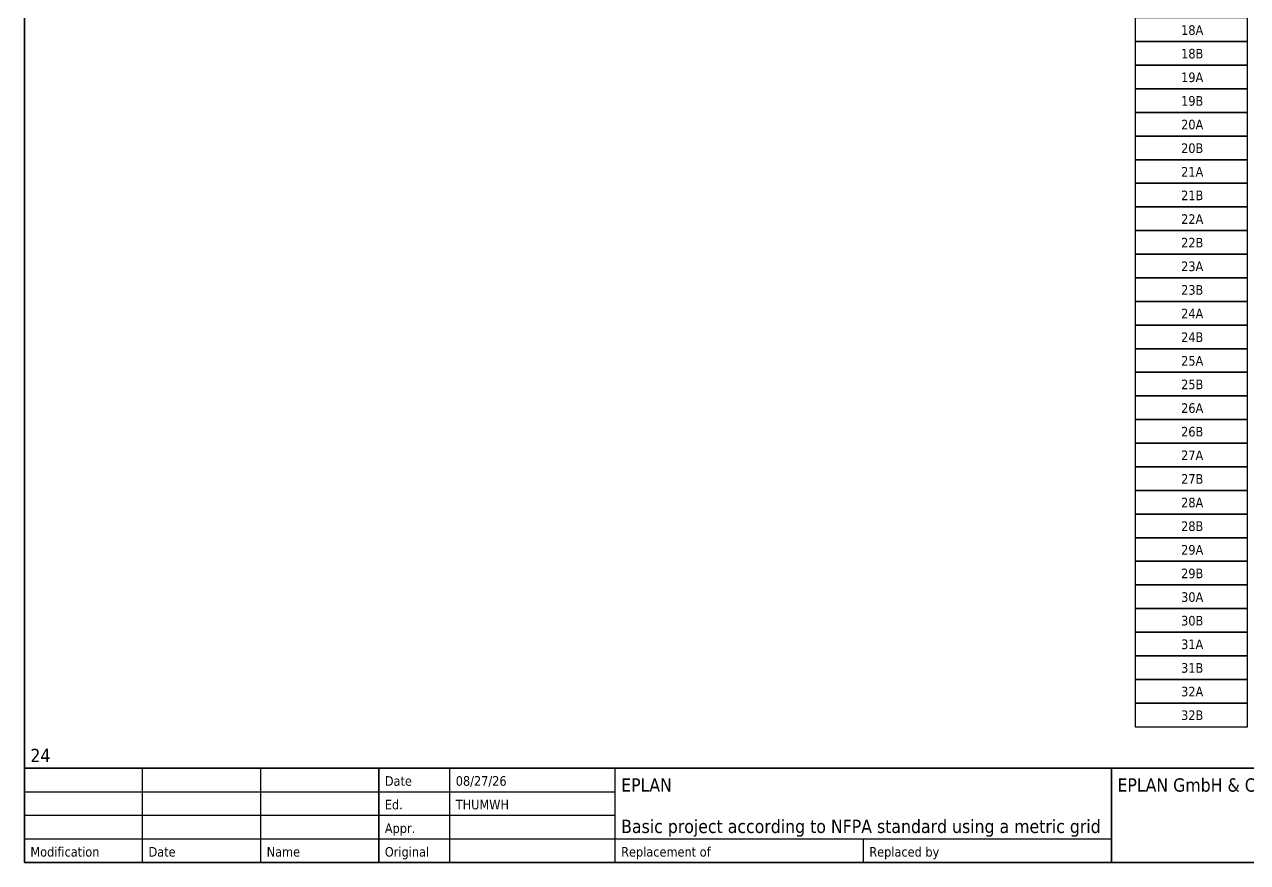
# Model space of a CAD drawing. Header units: millimetres. Extents: x 0 to 1792788, y -13 to 262234.
# Drawn here: x 0 to 207, y 0 to 141.9 of the extents above; entities that cross this region are included whole.
import ezdxf
from ezdxf.enums import TextEntityAlignment as Align

# ---------------------------------------------------------------- set-up
doc = ezdxf.new("R2010")
doc.units = ezdxf.units.MM
for name, color, linetype, lineweight in [('EPLAN201', 7, 'Continuous', 35), ('EPLAN300', 5, 'Continuous', 25), ('EPLAN421', 5, 'Continuous', 35), ('EPLAN433', 251, 'Continuous', 35), ('EPLAN451', 7, 'Continuous', 35), ('EPLAN452', 7, 'Continuous', 35), ('EPLAN453', 7, 'Continuous', 35), ('EPLAN501', 7, 'Continuous', 35)]:
    doc.layers.add(name, color=color, linetype=linetype, lineweight=lineweight)
doc.styles.add('Tahoma', font='')
doc.styles.get('Tahoma').set_extended_font_data('Tahoma')

# ---------------------------------------------------------------- blocks, each defined once
blk = doc.blocks.new('EPLFRAME')
at = {"layer": 'EPLAN201', "linetype": 'Continuous', "lineweight": 35, "ltscale": 4}
for p, q in [((0, 16), (420, 16)), ((60, 0), (60, 16)), ((184, 0), (184, 16))]:
    blk.add_line(p, q, dxfattribs=at)
at = {"layer": 'EPLAN201', "linetype": 'Continuous', "lineweight": 25, "ltscale": 4}
for p, q in [((20, 0), (20, 16)), ((40, 0), (40, 16)), ((72, 0), (72, 16)), ((100, 0), (100, 16)), ((0, 12), (100, 12)), ((0, 8), (100, 8)), ((0, 4), (184, 4)), ((142, 0), (142, 4))]:
    blk.add_line(p, q, dxfattribs=at)
at = {"layer": 'EPLAN201', "linetype": 'Continuous', "lineweight": 35, "ltscale": 4}
blk.add_lwpolyline([(0, 0), (420, 0), (420, 297), (0, 297)], close=True, dxfattribs=at)
at = {"layer": 'EPLAN201', "color": 7, "style": 'Tahoma'}
for s, height, p in [('Date', 1.625, (61, 13)), ('Ed.', 1.625, (61, 9)), ('Appr.', 1.625, (61, 5)), ('Modification', 1.6254, (1, 1)), ('Date', 1.625, (21, 1)), ('Name', 1.625, (41, 1)), ('Original', 1.625, (61, 1)), ('Replacement of', 1.6254, (101, 1)), ('Replaced by', 1.6254, (143, 1))]:
    blk.add_text(s, height=height, dxfattribs=at).set_placement(p)
at = {"layer": 'EPLAN451', "color": 7, "style": 'Tahoma'}
for tag, p, height in [('14_10014', (101, 12), 2.26), ('14_10015', (185, 12), 2.26), ('14_10011', (101, 5), 2.26), ('14_10013', (332, 5), 1.63), ('14_10151', (73, 1), 1.63), ('14_10300', (415, 1), 1.63)]:
    blk.add_attdef(tag, p, '', height=height, dxfattribs=at)
blk.add_attdef('4_25020', text='', height=1.63, dxfattribs=at).set_placement((413, 1), align=Align.RIGHT)
at = {"layer": 'EPLAN452', "color": 7, "style": 'Tahoma'}
for tag, p, height in [('4_11041', (1, 17), 2.26), ('4_11071[1]', (1, 13), 1.63), ('4_11074[1]', (21, 13), 1.63), ('4_11070[1]', (41, 13), 1.63), ('4_11024', (73, 13), 1.63), ('4_20132_1001', (374, 13), 1.63), ('4_11011', (231, 12), 2.26), ('4_11030', (301, 12), 2.26), ('4_11071[2]', (1, 9), 1.63), ('4_11074[2]', (21, 9), 1.63), ('4_11070[2]', (41, 9), 1.63), ('4_11022', (73, 9), 1.63), ('4_20134_1001', (374, 9), 1.63), ('4_11071[3]', (1, 5), 1.63), ('4_11074[3]', (21, 5), 1.63), ('4_11070[3]', (41, 5), 1.63), ('4_11080', (73, 5), 1.63), ('4_11059', (301, 5), 1.63)]:
    blk.add_attdef(tag, p, '', height=height, dxfattribs=at)
for tag, height, p in [('4_11040', 2.26, (419, 17)), ('4_11000', 1.63, (419, 5)), ('4_11085', 1.63, (141, 1)), ('4_11086', 1.63, (183, 1))]:
    blk.add_attdef(tag, text='', height=height, dxfattribs=at).set_placement(p, align=Align.RIGHT)
at = {"layer": 'EPLAN453', "color": 7, "style": 'Tahoma'}
for tag, p in [('53_19005_1', (21, 293)), ('53_19005', (63, 293)), ('53_19005_8', (105, 293)), ('53_19005_6', (147, 293)), ('53_19005_7', (189, 293)), ('53_19005_9', (231, 293)), ('53_19005_3', (273, 293)), ('53_19005_2', (315, 293)), ('53_19005_4', (357, 293)), ('53_19005_5', (399, 293))]:
    blk.add_attdef(tag, text='', height=1.35, dxfattribs=at).set_placement(p, align=Align.BOTTOM_CENTER)
blk = doc.blocks.new('EPLSYM_LibrarySPECIAL_en_US_Symbol427_Variant5_Placement1_34')
at = {"layer": 'EPLAN421', "color": 5, "style": 'Tahoma'}
for tag, p in [('17_20029[1]', (-0.9525, 3.335)), ('17_20029[2]', (20.0025, 3.335))]:
    blk.add_attdef(tag, text='', height=1.1739, dxfattribs=at).set_placement(p, align=Align.BOTTOM_RIGHT)
at = {"layer": 'EPLAN433', "color": 251, "style": 'Tahoma'}
blk.add_attdef('17_20406_1', text='', height=1.6254, dxfattribs=at).set_placement((0.9525, 1.5875), align=Align.BOTTOM_RIGHT)
blk.add_attdef('17_20406', text='', height=1.6254, dxfattribs=at).set_placement((0.9525, 1.5875), align=Align.BOTTOM_LEFT)
blk = doc.blocks.new('EPLSYM_LibrarySPECIAL_en_US_Symbol427_Variant5_Placement1_35')
at = {"layer": 'EPLAN421', "color": 5, "style": 'Tahoma'}
for tag, p in [('17_20029[1]', (-0.9525, 3.335)), ('17_20029[2]', (20.0025, 3.335))]:
    blk.add_attdef(tag, text='', height=1.1739, dxfattribs=at).set_placement(p, align=Align.BOTTOM_RIGHT)
at = {"layer": 'EPLAN433', "color": 251, "style": 'Tahoma'}
blk.add_attdef('17_20406_1', text='', height=1.6254, dxfattribs=at).set_placement((0.9525, 1.5875), align=Align.BOTTOM_RIGHT)
blk.add_attdef('17_20406', text='', height=1.6254, dxfattribs=at).set_placement((0.9525, 1.5875), align=Align.BOTTOM_LEFT)
blk = doc.blocks.new('EPLSYM_LibrarySPECIAL_en_US_Symbol427_Variant5_Placement1_36')
at = {"layer": 'EPLAN421', "color": 5, "style": 'Tahoma'}
for tag, p in [('17_20029[1]', (-0.9525, 3.335)), ('17_20029[2]', (20.0025, 3.335))]:
    blk.add_attdef(tag, text='', height=1.1739, dxfattribs=at).set_placement(p, align=Align.BOTTOM_RIGHT)
at = {"layer": 'EPLAN433', "color": 251, "style": 'Tahoma'}
blk.add_attdef('17_20406_1', text='', height=1.6254, dxfattribs=at).set_placement((0.9525, 1.5875), align=Align.BOTTOM_RIGHT)
blk.add_attdef('17_20406', text='', height=1.6254, dxfattribs=at).set_placement((0.9525, 1.5875), align=Align.BOTTOM_LEFT)
blk = doc.blocks.new('EPLSYM_LibrarySPECIAL_en_US_Symbol427_Variant5_Placement1_37')
at = {"layer": 'EPLAN421', "color": 5, "style": 'Tahoma'}
for tag, p in [('17_20029[1]', (-0.9525, 3.335)), ('17_20029[2]', (20.0025, 3.335))]:
    blk.add_attdef(tag, text='', height=1.1739, dxfattribs=at).set_placement(p, align=Align.BOTTOM_RIGHT)
at = {"layer": 'EPLAN433', "color": 251, "style": 'Tahoma'}
blk.add_attdef('17_20406_1', text='', height=1.6254, dxfattribs=at).set_placement((0.9525, 1.5875), align=Align.BOTTOM_RIGHT)
blk.add_attdef('17_20406', text='', height=1.6254, dxfattribs=at).set_placement((0.9525, 1.5875), align=Align.BOTTOM_LEFT)
blk = doc.blocks.new('EPLSYM_LibrarySPECIAL_en_US_Symbol427_Variant5_Placement1_38')
at = {"layer": 'EPLAN421', "color": 5, "style": 'Tahoma'}
for tag, p in [('17_20029[1]', (-0.9525, 3.335)), ('17_20029[2]', (20.0025, 3.335))]:
    blk.add_attdef(tag, text='', height=1.1739, dxfattribs=at).set_placement(p, align=Align.BOTTOM_RIGHT)
at = {"layer": 'EPLAN433', "color": 251, "style": 'Tahoma'}
blk.add_attdef('17_20406_1', text='', height=1.6254, dxfattribs=at).set_placement((0.9525, 1.5875), align=Align.BOTTOM_RIGHT)
blk.add_attdef('17_20406', text='', height=1.6254, dxfattribs=at).set_placement((0.9525, 1.5875), align=Align.BOTTOM_LEFT)
blk = doc.blocks.new('EPLSYM_LibrarySPECIAL_en_US_Symbol427_Variant5_Placement1_39')
at = {"layer": 'EPLAN421', "color": 5, "style": 'Tahoma'}
for tag, p in [('17_20029[1]', (-0.9525, 3.335)), ('17_20029[2]', (20.0025, 3.335))]:
    blk.add_attdef(tag, text='', height=1.1739, dxfattribs=at).set_placement(p, align=Align.BOTTOM_RIGHT)
at = {"layer": 'EPLAN433', "color": 251, "style": 'Tahoma'}
blk.add_attdef('17_20406_1', text='', height=1.6254, dxfattribs=at).set_placement((0.9525, 1.5875), align=Align.BOTTOM_RIGHT)
blk.add_attdef('17_20406', text='', height=1.6254, dxfattribs=at).set_placement((0.9525, 1.5875), align=Align.BOTTOM_LEFT)
blk = doc.blocks.new('EPLSYM_LibrarySPECIAL_en_US_Symbol427_Variant5_Placement1_40')
at = {"layer": 'EPLAN421', "color": 5, "style": 'Tahoma'}
for tag, p in [('17_20029[1]', (-0.9525, 3.335)), ('17_20029[2]', (20.0025, 3.335))]:
    blk.add_attdef(tag, text='', height=1.1739, dxfattribs=at).set_placement(p, align=Align.BOTTOM_RIGHT)
at = {"layer": 'EPLAN433', "color": 251, "style": 'Tahoma'}
blk.add_attdef('17_20406_1', text='', height=1.6254, dxfattribs=at).set_placement((0.9525, 1.5875), align=Align.BOTTOM_RIGHT)
blk.add_attdef('17_20406', text='', height=1.6254, dxfattribs=at).set_placement((0.9525, 1.5875), align=Align.BOTTOM_LEFT)
blk = doc.blocks.new('EPLSYM_LibrarySPECIAL_en_US_Symbol427_Variant5_Placement1_41')
at = {"layer": 'EPLAN421', "color": 5, "style": 'Tahoma'}
for tag, p in [('17_20029[1]', (-0.9525, 3.335)), ('17_20029[2]', (20.0025, 3.335))]:
    blk.add_attdef(tag, text='', height=1.1739, dxfattribs=at).set_placement(p, align=Align.BOTTOM_RIGHT)
at = {"layer": 'EPLAN433', "color": 251, "style": 'Tahoma'}
blk.add_attdef('17_20406_1', text='', height=1.6254, dxfattribs=at).set_placement((0.9525, 1.5875), align=Align.BOTTOM_RIGHT)
blk.add_attdef('17_20406', text='', height=1.6254, dxfattribs=at).set_placement((0.9525, 1.5875), align=Align.BOTTOM_LEFT)
blk = doc.blocks.new('EPLSYM_LibrarySPECIAL_en_US_Symbol427_Variant5_Placement1_42')
at = {"layer": 'EPLAN421', "color": 5, "style": 'Tahoma'}
for tag, p in [('17_20029[1]', (-0.9525, 3.335)), ('17_20029[2]', (20.0025, 3.335))]:
    blk.add_attdef(tag, text='', height=1.1739, dxfattribs=at).set_placement(p, align=Align.BOTTOM_RIGHT)
at = {"layer": 'EPLAN433', "color": 251, "style": 'Tahoma'}
blk.add_attdef('17_20406_1', text='', height=1.6254, dxfattribs=at).set_placement((0.9525, 1.5875), align=Align.BOTTOM_RIGHT)
blk.add_attdef('17_20406', text='', height=1.6254, dxfattribs=at).set_placement((0.9525, 1.5875), align=Align.BOTTOM_LEFT)
blk = doc.blocks.new('EPLSYM_LibrarySPECIAL_en_US_Symbol427_Variant5_Placement1_43')
at = {"layer": 'EPLAN421', "color": 5, "style": 'Tahoma'}
for tag, p in [('17_20029[1]', (-0.9525, 3.335)), ('17_20029[2]', (20.0025, 3.335))]:
    blk.add_attdef(tag, text='', height=1.1739, dxfattribs=at).set_placement(p, align=Align.BOTTOM_RIGHT)
at = {"layer": 'EPLAN433', "color": 251, "style": 'Tahoma'}
blk.add_attdef('17_20406_1', text='', height=1.6254, dxfattribs=at).set_placement((0.9525, 1.5875), align=Align.BOTTOM_RIGHT)
blk.add_attdef('17_20406', text='', height=1.6254, dxfattribs=at).set_placement((0.9525, 1.5875), align=Align.BOTTOM_LEFT)
blk = doc.blocks.new('EPLSYM_LibrarySPECIAL_en_US_Symbol427_Variant5_Placement1_44')
at = {"layer": 'EPLAN421', "color": 5, "style": 'Tahoma'}
for tag, p in [('17_20029[1]', (-0.9525, 3.335)), ('17_20029[2]', (20.0025, 3.335))]:
    blk.add_attdef(tag, text='', height=1.1739, dxfattribs=at).set_placement(p, align=Align.BOTTOM_RIGHT)
at = {"layer": 'EPLAN433', "color": 251, "style": 'Tahoma'}
blk.add_attdef('17_20406_1', text='', height=1.6254, dxfattribs=at).set_placement((0.9525, 1.5875), align=Align.BOTTOM_RIGHT)
blk.add_attdef('17_20406', text='', height=1.6254, dxfattribs=at).set_placement((0.9525, 1.5875), align=Align.BOTTOM_LEFT)
blk = doc.blocks.new('EPLSYM_LibrarySPECIAL_en_US_Symbol427_Variant5_Placement1_45')
at = {"layer": 'EPLAN421', "color": 5, "style": 'Tahoma'}
for tag, p in [('17_20029[1]', (-0.9525, 3.335)), ('17_20029[2]', (20.0025, 3.335))]:
    blk.add_attdef(tag, text='', height=1.1739, dxfattribs=at).set_placement(p, align=Align.BOTTOM_RIGHT)
at = {"layer": 'EPLAN433', "color": 251, "style": 'Tahoma'}
blk.add_attdef('17_20406_1', text='', height=1.6254, dxfattribs=at).set_placement((0.9525, 1.5875), align=Align.BOTTOM_RIGHT)
blk.add_attdef('17_20406', text='', height=1.6254, dxfattribs=at).set_placement((0.9525, 1.5875), align=Align.BOTTOM_LEFT)
blk = doc.blocks.new('EPLSYM_LibrarySPECIAL_en_US_Symbol427_Variant5_Placement1_46')
at = {"layer": 'EPLAN421', "color": 5, "style": 'Tahoma'}
for tag, p in [('17_20029[1]', (-0.9525, 3.335)), ('17_20029[2]', (20.0025, 3.335))]:
    blk.add_attdef(tag, text='', height=1.1739, dxfattribs=at).set_placement(p, align=Align.BOTTOM_RIGHT)
at = {"layer": 'EPLAN433', "color": 251, "style": 'Tahoma'}
blk.add_attdef('17_20406_1', text='', height=1.6254, dxfattribs=at).set_placement((0.9525, 1.5875), align=Align.BOTTOM_RIGHT)
blk.add_attdef('17_20406', text='', height=1.6254, dxfattribs=at).set_placement((0.9525, 1.5875), align=Align.BOTTOM_LEFT)
blk = doc.blocks.new('EPLSYM_LibrarySPECIAL_en_US_Symbol427_Variant5_Placement1_47')
at = {"layer": 'EPLAN421', "color": 5, "style": 'Tahoma'}
for tag, p in [('17_20029[1]', (-0.9525, 3.335)), ('17_20029[2]', (20.0025, 3.335))]:
    blk.add_attdef(tag, text='', height=1.1739, dxfattribs=at).set_placement(p, align=Align.BOTTOM_RIGHT)
at = {"layer": 'EPLAN433', "color": 251, "style": 'Tahoma'}
blk.add_attdef('17_20406_1', text='', height=1.6254, dxfattribs=at).set_placement((0.9525, 1.5875), align=Align.BOTTOM_RIGHT)
blk.add_attdef('17_20406', text='', height=1.6254, dxfattribs=at).set_placement((0.9525, 1.5875), align=Align.BOTTOM_LEFT)
blk = doc.blocks.new('EPLSYM_LibrarySPECIAL_en_US_Symbol427_Variant5_Placement1_48')
at = {"layer": 'EPLAN421', "color": 5, "style": 'Tahoma'}
for tag, p in [('17_20029[1]', (-0.9525, 3.335)), ('17_20029[2]', (20.0025, 3.335))]:
    blk.add_attdef(tag, text='', height=1.1739, dxfattribs=at).set_placement(p, align=Align.BOTTOM_RIGHT)
at = {"layer": 'EPLAN433', "color": 251, "style": 'Tahoma'}
blk.add_attdef('17_20406_1', text='', height=1.6254, dxfattribs=at).set_placement((0.9525, 1.5875), align=Align.BOTTOM_RIGHT)
blk.add_attdef('17_20406', text='', height=1.6254, dxfattribs=at).set_placement((0.9525, 1.5875), align=Align.BOTTOM_LEFT)
blk = doc.blocks.new('EPLSYM_LibrarySPECIAL_en_US_Symbol427_Variant5_Placement1_49')
at = {"layer": 'EPLAN421', "color": 5, "style": 'Tahoma'}
for tag, p in [('17_20029[1]', (-0.9525, 3.335)), ('17_20029[2]', (20.0025, 3.335))]:
    blk.add_attdef(tag, text='', height=1.1739, dxfattribs=at).set_placement(p, align=Align.BOTTOM_RIGHT)
at = {"layer": 'EPLAN433', "color": 251, "style": 'Tahoma'}
blk.add_attdef('17_20406_1', text='', height=1.6254, dxfattribs=at).set_placement((0.9525, 1.5875), align=Align.BOTTOM_RIGHT)
blk.add_attdef('17_20406', text='', height=1.6254, dxfattribs=at).set_placement((0.9525, 1.5875), align=Align.BOTTOM_LEFT)
blk = doc.blocks.new('EPLSYM_LibrarySPECIAL_en_US_Symbol427_Variant5_Placement1_50')
at = {"layer": 'EPLAN421', "color": 5, "style": 'Tahoma'}
for tag, p in [('17_20029[1]', (-0.9525, 3.335)), ('17_20029[2]', (20.0025, 3.335))]:
    blk.add_attdef(tag, text='', height=1.1739, dxfattribs=at).set_placement(p, align=Align.BOTTOM_RIGHT)
at = {"layer": 'EPLAN433', "color": 251, "style": 'Tahoma'}
blk.add_attdef('17_20406_1', text='', height=1.6254, dxfattribs=at).set_placement((0.9525, 1.5875), align=Align.BOTTOM_RIGHT)
blk.add_attdef('17_20406', text='', height=1.6254, dxfattribs=at).set_placement((0.9525, 1.5875), align=Align.BOTTOM_LEFT)
blk = doc.blocks.new('EPLSYM_LibrarySPECIAL_en_US_Symbol427_Variant5_Placement1_51')
at = {"layer": 'EPLAN421', "color": 5, "style": 'Tahoma'}
for tag, p in [('17_20029[1]', (-0.9525, 3.335)), ('17_20029[2]', (20.0025, 3.335))]:
    blk.add_attdef(tag, text='', height=1.1739, dxfattribs=at).set_placement(p, align=Align.BOTTOM_RIGHT)
at = {"layer": 'EPLAN433', "color": 251, "style": 'Tahoma'}
blk.add_attdef('17_20406_1', text='', height=1.6254, dxfattribs=at).set_placement((0.9525, 1.5875), align=Align.BOTTOM_RIGHT)
blk.add_attdef('17_20406', text='', height=1.6254, dxfattribs=at).set_placement((0.9525, 1.5875), align=Align.BOTTOM_LEFT)
blk = doc.blocks.new('EPLSYM_LibrarySPECIAL_en_US_Symbol427_Variant5_Placement1_52')
at = {"layer": 'EPLAN421', "color": 5, "style": 'Tahoma'}
for tag, p in [('17_20029[1]', (-0.9525, 3.335)), ('17_20029[2]', (20.0025, 3.335))]:
    blk.add_attdef(tag, text='', height=1.1739, dxfattribs=at).set_placement(p, align=Align.BOTTOM_RIGHT)
at = {"layer": 'EPLAN433', "color": 251, "style": 'Tahoma'}
blk.add_attdef('17_20406_1', text='', height=1.6254, dxfattribs=at).set_placement((0.9525, 1.5875), align=Align.BOTTOM_RIGHT)
blk.add_attdef('17_20406', text='', height=1.6254, dxfattribs=at).set_placement((0.9525, 1.5875), align=Align.BOTTOM_LEFT)
blk = doc.blocks.new('EPLSYM_LibrarySPECIAL_en_US_Symbol427_Variant5_Placement1_53')
at = {"layer": 'EPLAN421', "color": 5, "style": 'Tahoma'}
for tag, p in [('17_20029[1]', (-0.9525, 3.335)), ('17_20029[2]', (20.0025, 3.335))]:
    blk.add_attdef(tag, text='', height=1.1739, dxfattribs=at).set_placement(p, align=Align.BOTTOM_RIGHT)
at = {"layer": 'EPLAN433', "color": 251, "style": 'Tahoma'}
blk.add_attdef('17_20406_1', text='', height=1.6254, dxfattribs=at).set_placement((0.9525, 1.5875), align=Align.BOTTOM_RIGHT)
blk.add_attdef('17_20406', text='', height=1.6254, dxfattribs=at).set_placement((0.9525, 1.5875), align=Align.BOTTOM_LEFT)
blk = doc.blocks.new('EPLSYM_LibrarySPECIAL_en_US_Symbol427_Variant5_Placement1_54')
at = {"layer": 'EPLAN421', "color": 5, "style": 'Tahoma'}
for tag, p in [('17_20029[1]', (-0.9525, 3.335)), ('17_20029[2]', (20.0025, 3.335))]:
    blk.add_attdef(tag, text='', height=1.1739, dxfattribs=at).set_placement(p, align=Align.BOTTOM_RIGHT)
at = {"layer": 'EPLAN433', "color": 251, "style": 'Tahoma'}
blk.add_attdef('17_20406_1', text='', height=1.6254, dxfattribs=at).set_placement((0.9525, 1.5875), align=Align.BOTTOM_RIGHT)
blk.add_attdef('17_20406', text='', height=1.6254, dxfattribs=at).set_placement((0.9525, 1.5875), align=Align.BOTTOM_LEFT)
blk = doc.blocks.new('EPLSYM_LibrarySPECIAL_en_US_Symbol427_Variant5_Placement1_55')
at = {"layer": 'EPLAN421', "color": 5, "style": 'Tahoma'}
for tag, p in [('17_20029[1]', (-0.9525, 3.335)), ('17_20029[2]', (20.0025, 3.335))]:
    blk.add_attdef(tag, text='', height=1.1739, dxfattribs=at).set_placement(p, align=Align.BOTTOM_RIGHT)
at = {"layer": 'EPLAN433', "color": 251, "style": 'Tahoma'}
blk.add_attdef('17_20406_1', text='', height=1.6254, dxfattribs=at).set_placement((0.9525, 1.5875), align=Align.BOTTOM_RIGHT)
blk.add_attdef('17_20406', text='', height=1.6254, dxfattribs=at).set_placement((0.9525, 1.5875), align=Align.BOTTOM_LEFT)
blk = doc.blocks.new('EPLSYM_LibrarySPECIAL_en_US_Symbol427_Variant5_Placement1_56')
at = {"layer": 'EPLAN421', "color": 5, "style": 'Tahoma'}
for tag, p in [('17_20029[1]', (-0.9525, 3.335)), ('17_20029[2]', (20.0025, 3.335))]:
    blk.add_attdef(tag, text='', height=1.1739, dxfattribs=at).set_placement(p, align=Align.BOTTOM_RIGHT)
at = {"layer": 'EPLAN433', "color": 251, "style": 'Tahoma'}
blk.add_attdef('17_20406_1', text='', height=1.6254, dxfattribs=at).set_placement((0.9525, 1.5875), align=Align.BOTTOM_RIGHT)
blk.add_attdef('17_20406', text='', height=1.6254, dxfattribs=at).set_placement((0.9525, 1.5875), align=Align.BOTTOM_LEFT)
blk = doc.blocks.new('EPLSYM_LibrarySPECIAL_en_US_Symbol427_Variant5_Placement1_57')
at = {"layer": 'EPLAN421', "color": 5, "style": 'Tahoma'}
for tag, p in [('17_20029[1]', (-0.9525, 3.335)), ('17_20029[2]', (20.0025, 3.335))]:
    blk.add_attdef(tag, text='', height=1.1739, dxfattribs=at).set_placement(p, align=Align.BOTTOM_RIGHT)
at = {"layer": 'EPLAN433', "color": 251, "style": 'Tahoma'}
blk.add_attdef('17_20406_1', text='', height=1.6254, dxfattribs=at).set_placement((0.9525, 1.5875), align=Align.BOTTOM_RIGHT)
blk.add_attdef('17_20406', text='', height=1.6254, dxfattribs=at).set_placement((0.9525, 1.5875), align=Align.BOTTOM_LEFT)
blk = doc.blocks.new('EPLSYM_LibrarySPECIAL_en_US_Symbol427_Variant5_Placement1_58')
at = {"layer": 'EPLAN421', "color": 5, "style": 'Tahoma'}
for tag, p in [('17_20029[1]', (-0.9525, 3.335)), ('17_20029[2]', (20.0025, 3.335))]:
    blk.add_attdef(tag, text='', height=1.1739, dxfattribs=at).set_placement(p, align=Align.BOTTOM_RIGHT)
at = {"layer": 'EPLAN433', "color": 251, "style": 'Tahoma'}
blk.add_attdef('17_20406_1', text='', height=1.6254, dxfattribs=at).set_placement((0.9525, 1.5875), align=Align.BOTTOM_RIGHT)
blk.add_attdef('17_20406', text='', height=1.6254, dxfattribs=at).set_placement((0.9525, 1.5875), align=Align.BOTTOM_LEFT)
blk = doc.blocks.new('EPLSYM_LibrarySPECIAL_en_US_Symbol427_Variant5_Placement1_59')
at = {"layer": 'EPLAN421', "color": 5, "style": 'Tahoma'}
for tag, p in [('17_20029[1]', (-0.9525, 3.335)), ('17_20029[2]', (20.0025, 3.335))]:
    blk.add_attdef(tag, text='', height=1.1739, dxfattribs=at).set_placement(p, align=Align.BOTTOM_RIGHT)
at = {"layer": 'EPLAN433', "color": 251, "style": 'Tahoma'}
blk.add_attdef('17_20406_1', text='', height=1.6254, dxfattribs=at).set_placement((0.9525, 1.5875), align=Align.BOTTOM_RIGHT)
blk.add_attdef('17_20406', text='', height=1.6254, dxfattribs=at).set_placement((0.9525, 1.5875), align=Align.BOTTOM_LEFT)
blk = doc.blocks.new('EPLSYM_LibrarySPECIAL_en_US_Symbol427_Variant5_Placement1_60')
at = {"layer": 'EPLAN421', "color": 5, "style": 'Tahoma'}
for tag, p in [('17_20029[1]', (-0.9525, 3.335)), ('17_20029[2]', (20.0025, 3.335))]:
    blk.add_attdef(tag, text='', height=1.1739, dxfattribs=at).set_placement(p, align=Align.BOTTOM_RIGHT)
at = {"layer": 'EPLAN433', "color": 251, "style": 'Tahoma'}
blk.add_attdef('17_20406_1', text='', height=1.6254, dxfattribs=at).set_placement((0.9525, 1.5875), align=Align.BOTTOM_RIGHT)
blk.add_attdef('17_20406', text='', height=1.6254, dxfattribs=at).set_placement((0.9525, 1.5875), align=Align.BOTTOM_LEFT)
blk = doc.blocks.new('EPLSYM_LibrarySPECIAL_en_US_Symbol427_Variant5_Placement1_61')
at = {"layer": 'EPLAN421', "color": 5, "style": 'Tahoma'}
for tag, p in [('17_20029[1]', (-0.9525, 3.335)), ('17_20029[2]', (20.0025, 3.335))]:
    blk.add_attdef(tag, text='', height=1.1739, dxfattribs=at).set_placement(p, align=Align.BOTTOM_RIGHT)
at = {"layer": 'EPLAN433', "color": 251, "style": 'Tahoma'}
blk.add_attdef('17_20406_1', text='', height=1.6254, dxfattribs=at).set_placement((0.9525, 1.5875), align=Align.BOTTOM_RIGHT)
blk.add_attdef('17_20406', text='', height=1.6254, dxfattribs=at).set_placement((0.9525, 1.5875), align=Align.BOTTOM_LEFT)
blk = doc.blocks.new('EPLSYM_LibrarySPECIAL_en_US_Symbol427_Variant5_Placement1_62')
at = {"layer": 'EPLAN421', "color": 5, "style": 'Tahoma'}
for tag, p in [('17_20029[1]', (-0.9525, 3.335)), ('17_20029[2]', (20.0025, 3.335))]:
    blk.add_attdef(tag, text='', height=1.1739, dxfattribs=at).set_placement(p, align=Align.BOTTOM_RIGHT)
at = {"layer": 'EPLAN433', "color": 251, "style": 'Tahoma'}
blk.add_attdef('17_20406_1', text='', height=1.6254, dxfattribs=at).set_placement((0.9525, 1.5875), align=Align.BOTTOM_RIGHT)
blk.add_attdef('17_20406', text='', height=1.6254, dxfattribs=at).set_placement((0.9525, 1.5875), align=Align.BOTTOM_LEFT)
blk = doc.blocks.new('EPLSYM_LibrarySPECIAL_en_US_Symbol427_Variant5_Placement1_63')
at = {"layer": 'EPLAN421', "color": 5, "style": 'Tahoma'}
for tag, p in [('17_20029[1]', (-0.9525, 3.335)), ('17_20029[2]', (20.0025, 3.335))]:
    blk.add_attdef(tag, text='', height=1.1739, dxfattribs=at).set_placement(p, align=Align.BOTTOM_RIGHT)
at = {"layer": 'EPLAN433', "color": 251, "style": 'Tahoma'}
blk.add_attdef('17_20406_1', text='', height=1.6254, dxfattribs=at).set_placement((0.9525, 1.5875), align=Align.BOTTOM_RIGHT)
blk.add_attdef('17_20406', text='', height=1.6254, dxfattribs=at).set_placement((0.9525, 1.5875), align=Align.BOTTOM_LEFT)

msp = doc.modelspace()

# ---------------------------------------------------------------- linework, layer by layer
at = {"layer": 'EPLAN300', "lineweight": 25, "ltscale": 4}
for points in [[(188, 139), (207, 139), (207, 143), (188, 143)], [(188, 135), (207, 135), (207, 139), (188, 139)], [(188, 131), (207, 131), (207, 135), (188, 135)], [(188, 127), (207, 127), (207, 131), (188, 131)], [(188, 123), (207, 123), (207, 127), (188, 127)], [(188, 119), (207, 119), (207, 123), (188, 123)], [(188, 115), (207, 115), (207, 119), (188, 119)], [(188, 111), (207, 111), (207, 115), (188, 115)], [(188, 107), (207, 107), (207, 111), (188, 111)], [(188, 103), (207, 103), (207, 107), (188, 107)], [(188, 99), (207, 99), (207, 103), (188, 103)], [(188, 95), (207, 95), (207, 99), (188, 99)], [(188, 91), (207, 91), (207, 95), (188, 95)], [(188, 87), (207, 87), (207, 91), (188, 91)], [(188, 83), (207, 83), (207, 87), (188, 87)], [(188, 79), (207, 79), (207, 83), (188, 83)], [(188, 75), (207, 75), (207, 79), (188, 79)], [(188, 71), (207, 71), (207, 75), (188, 75)], [(188, 67), (207, 67), (207, 71), (188, 71)], [(188, 63), (207, 63), (207, 67), (188, 67)], [(188, 59), (207, 59), (207, 63), (188, 63)], [(188, 55), (207, 55), (207, 59), (188, 59)], [(188, 51), (207, 51), (207, 55), (188, 55)], [(188, 47), (207, 47), (207, 51), (188, 51)], [(188, 43), (207, 43), (207, 47), (188, 47)], [(188, 39), (207, 39), (207, 43), (188, 43)], [(188, 35), (207, 35), (207, 39), (188, 39)], [(188, 31), (207, 31), (207, 35), (188, 35)], [(188, 27), (207, 27), (207, 31), (188, 31)], [(188, 23), (207, 23), (207, 27), (188, 27)]]:
    msp.add_lwpolyline(points, close=True, dxfattribs=at)

# ---------------------------------------------------------------- block references
ref = msp.add_blockref('EPLFRAME', (0, 0))
ref.add_attrib('14_10011', 'Basic project according to NFPA standard using a metric grid', (101, 5), dxfattribs={"layer": 'EPLAN451', "color": 7, "height": 2.2575, "style": 'Tahoma'})
ref.add_attrib('4_11041', '24', (1, 17), dxfattribs={"layer": 'EPLAN452', "color": 7, "height": 2.257, "style": 'Tahoma'})
ref.add_attrib('14_10014', 'EPLAN', (101, 12), dxfattribs={"layer": 'EPLAN451', "color": 7, "height": 2.257, "style": 'Tahoma'})
ref.add_attrib('4_11022', 'THUMWH', (73, 9), dxfattribs={"layer": 'EPLAN452', "color": 7, "height": 1.625, "style": 'Tahoma'})
ref.add_attrib('4_11024', '08/27/26', (73, 13), dxfattribs={"layer": 'EPLAN452', "color": 7, "height": 1.625, "style": 'Tahoma'})
ref.add_attrib('14_10015', 'EPLAN GmbH & Co. KG', (185, 12), dxfattribs={"layer": 'EPLAN451', "color": 7, "height": 2.2575, "style": 'Tahoma'})
ref = msp.add_blockref('EPLSYM_LibrarySPECIAL_en_US_Symbol427_Variant5_Placement1_34', (188, 141))
ref.add_attrib('17_20011', '18A', dxfattribs={"layer": 'EPLAN501', "color": 7, "height": 1.625, "style": 'Tahoma'}).set_placement((197.66, 139.65), align=Align.BOTTOM_CENTER)
ref = msp.add_blockref('EPLSYM_LibrarySPECIAL_en_US_Symbol427_Variant5_Placement1_35', (188, 137))
ref.add_attrib('17_20011', '18B', dxfattribs={"layer": 'EPLAN501', "color": 7, "height": 1.625, "style": 'Tahoma'}).set_placement((197.66, 135.65), align=Align.BOTTOM_CENTER)
ref = msp.add_blockref('EPLSYM_LibrarySPECIAL_en_US_Symbol427_Variant5_Placement1_36', (188, 133))
ref.add_attrib('17_20011', '19A', dxfattribs={"layer": 'EPLAN501', "color": 7, "height": 1.625, "style": 'Tahoma'}).set_placement((197.66, 131.65), align=Align.BOTTOM_CENTER)
ref = msp.add_blockref('EPLSYM_LibrarySPECIAL_en_US_Symbol427_Variant5_Placement1_37', (188, 129))
ref.add_attrib('17_20011', '19B', dxfattribs={"layer": 'EPLAN501', "color": 7, "height": 1.625, "style": 'Tahoma'}).set_placement((197.66, 127.65), align=Align.BOTTOM_CENTER)
ref = msp.add_blockref('EPLSYM_LibrarySPECIAL_en_US_Symbol427_Variant5_Placement1_38', (188, 125))
ref.add_attrib('17_20011', '20A', dxfattribs={"layer": 'EPLAN501', "color": 7, "height": 1.625, "style": 'Tahoma'}).set_placement((197.66, 123.65), align=Align.BOTTOM_CENTER)
ref = msp.add_blockref('EPLSYM_LibrarySPECIAL_en_US_Symbol427_Variant5_Placement1_39', (188, 121))
ref.add_attrib('17_20011', '20B', dxfattribs={"layer": 'EPLAN501', "color": 7, "height": 1.625, "style": 'Tahoma'}).set_placement((197.66, 119.65), align=Align.BOTTOM_CENTER)
ref = msp.add_blockref('EPLSYM_LibrarySPECIAL_en_US_Symbol427_Variant5_Placement1_40', (188, 117))
ref.add_attrib('17_20011', '21A', dxfattribs={"layer": 'EPLAN501', "color": 7, "height": 1.625, "style": 'Tahoma'}).set_placement((197.66, 115.65), align=Align.BOTTOM_CENTER)
ref = msp.add_blockref('EPLSYM_LibrarySPECIAL_en_US_Symbol427_Variant5_Placement1_41', (188, 113))
ref.add_attrib('17_20011', '21B', dxfattribs={"layer": 'EPLAN501', "color": 7, "height": 1.625, "style": 'Tahoma'}).set_placement((197.66, 111.65), align=Align.BOTTOM_CENTER)
ref = msp.add_blockref('EPLSYM_LibrarySPECIAL_en_US_Symbol427_Variant5_Placement1_42', (188, 109))
ref.add_attrib('17_20011', '22A', dxfattribs={"layer": 'EPLAN501', "color": 7, "height": 1.625, "style": 'Tahoma'}).set_placement((197.66, 107.65), align=Align.BOTTOM_CENTER)
ref = msp.add_blockref('EPLSYM_LibrarySPECIAL_en_US_Symbol427_Variant5_Placement1_43', (188, 105))
ref.add_attrib('17_20011', '22B', dxfattribs={"layer": 'EPLAN501', "color": 7, "height": 1.625, "style": 'Tahoma'}).set_placement((197.66, 103.65), align=Align.BOTTOM_CENTER)
ref = msp.add_blockref('EPLSYM_LibrarySPECIAL_en_US_Symbol427_Variant5_Placement1_44', (188, 101))
ref.add_attrib('17_20011', '23A', dxfattribs={"layer": 'EPLAN501', "color": 7, "height": 1.625, "style": 'Tahoma'}).set_placement((197.66, 99.65), align=Align.BOTTOM_CENTER)
ref = msp.add_blockref('EPLSYM_LibrarySPECIAL_en_US_Symbol427_Variant5_Placement1_45', (188, 97))
ref.add_attrib('17_20011', '23B', dxfattribs={"layer": 'EPLAN501', "color": 7, "height": 1.625, "style": 'Tahoma'}).set_placement((197.66, 95.65), align=Align.BOTTOM_CENTER)
ref = msp.add_blockref('EPLSYM_LibrarySPECIAL_en_US_Symbol427_Variant5_Placement1_46', (188, 93))
ref.add_attrib('17_20011', '24A', dxfattribs={"layer": 'EPLAN501', "color": 7, "height": 1.625, "style": 'Tahoma'}).set_placement((197.66, 91.65), align=Align.BOTTOM_CENTER)
ref = msp.add_blockref('EPLSYM_LibrarySPECIAL_en_US_Symbol427_Variant5_Placement1_47', (188, 89))
ref.add_attrib('17_20011', '24B', dxfattribs={"layer": 'EPLAN501', "color": 7, "height": 1.625, "style": 'Tahoma'}).set_placement((197.66, 87.65), align=Align.BOTTOM_CENTER)
ref = msp.add_blockref('EPLSYM_LibrarySPECIAL_en_US_Symbol427_Variant5_Placement1_48', (188, 85))
ref.add_attrib('17_20011', '25A', dxfattribs={"layer": 'EPLAN501', "color": 7, "height": 1.625, "style": 'Tahoma'}).set_placement((197.66, 83.65), align=Align.BOTTOM_CENTER)
ref = msp.add_blockref('EPLSYM_LibrarySPECIAL_en_US_Symbol427_Variant5_Placement1_49', (188, 81))
ref.add_attrib('17_20011', '25B', dxfattribs={"layer": 'EPLAN501', "color": 7, "height": 1.625, "style": 'Tahoma'}).set_placement((197.66, 79.65), align=Align.BOTTOM_CENTER)
ref = msp.add_blockref('EPLSYM_LibrarySPECIAL_en_US_Symbol427_Variant5_Placement1_50', (188, 77))
ref.add_attrib('17_20011', '26A', dxfattribs={"layer": 'EPLAN501', "color": 7, "height": 1.625, "style": 'Tahoma'}).set_placement((197.66, 75.65), align=Align.BOTTOM_CENTER)
ref = msp.add_blockref('EPLSYM_LibrarySPECIAL_en_US_Symbol427_Variant5_Placement1_51', (188, 73))
ref.add_attrib('17_20011', '26B', dxfattribs={"layer": 'EPLAN501', "color": 7, "height": 1.625, "style": 'Tahoma'}).set_placement((197.66, 71.65), align=Align.BOTTOM_CENTER)
ref = msp.add_blockref('EPLSYM_LibrarySPECIAL_en_US_Symbol427_Variant5_Placement1_52', (188, 69))
ref.add_attrib('17_20011', '27A', dxfattribs={"layer": 'EPLAN501', "color": 7, "height": 1.625, "style": 'Tahoma'}).set_placement((197.66, 67.65), align=Align.BOTTOM_CENTER)
ref = msp.add_blockref('EPLSYM_LibrarySPECIAL_en_US_Symbol427_Variant5_Placement1_53', (188, 65))
ref.add_attrib('17_20011', '27B', dxfattribs={"layer": 'EPLAN501', "color": 7, "height": 1.625, "style": 'Tahoma'}).set_placement((197.66, 63.65), align=Align.BOTTOM_CENTER)
ref = msp.add_blockref('EPLSYM_LibrarySPECIAL_en_US_Symbol427_Variant5_Placement1_54', (188, 61))
ref.add_attrib('17_20011', '28A', dxfattribs={"layer": 'EPLAN501', "color": 7, "height": 1.625, "style": 'Tahoma'}).set_placement((197.66, 59.65), align=Align.BOTTOM_CENTER)
ref = msp.add_blockref('EPLSYM_LibrarySPECIAL_en_US_Symbol427_Variant5_Placement1_55', (188, 57))
ref.add_attrib('17_20011', '28B', dxfattribs={"layer": 'EPLAN501', "color": 7, "height": 1.625, "style": 'Tahoma'}).set_placement((197.66, 55.65), align=Align.BOTTOM_CENTER)
ref = msp.add_blockref('EPLSYM_LibrarySPECIAL_en_US_Symbol427_Variant5_Placement1_56', (188, 53))
ref.add_attrib('17_20011', '29A', dxfattribs={"layer": 'EPLAN501', "color": 7, "height": 1.625, "style": 'Tahoma'}).set_placement((197.66, 51.65), align=Align.BOTTOM_CENTER)
ref = msp.add_blockref('EPLSYM_LibrarySPECIAL_en_US_Symbol427_Variant5_Placement1_57', (188, 49))
ref.add_attrib('17_20011', '29B', dxfattribs={"layer": 'EPLAN501', "color": 7, "height": 1.625, "style": 'Tahoma'}).set_placement((197.66, 47.65), align=Align.BOTTOM_CENTER)
ref = msp.add_blockref('EPLSYM_LibrarySPECIAL_en_US_Symbol427_Variant5_Placement1_58', (188, 45))
ref.add_attrib('17_20011', '30A', dxfattribs={"layer": 'EPLAN501', "color": 7, "height": 1.625, "style": 'Tahoma'}).set_placement((197.66, 43.65), align=Align.BOTTOM_CENTER)
ref = msp.add_blockref('EPLSYM_LibrarySPECIAL_en_US_Symbol427_Variant5_Placement1_59', (188, 41))
ref.add_attrib('17_20011', '30B', dxfattribs={"layer": 'EPLAN501', "color": 7, "height": 1.625, "style": 'Tahoma'}).set_placement((197.66, 39.65), align=Align.BOTTOM_CENTER)
ref = msp.add_blockref('EPLSYM_LibrarySPECIAL_en_US_Symbol427_Variant5_Placement1_60', (188, 37))
ref.add_attrib('17_20011', '31A', dxfattribs={"layer": 'EPLAN501', "color": 7, "height": 1.625, "style": 'Tahoma'}).set_placement((197.66, 35.65), align=Align.BOTTOM_CENTER)
ref = msp.add_blockref('EPLSYM_LibrarySPECIAL_en_US_Symbol427_Variant5_Placement1_61', (188, 33))
ref.add_attrib('17_20011', '31B', dxfattribs={"layer": 'EPLAN501', "color": 7, "height": 1.625, "style": 'Tahoma'}).set_placement((197.66, 31.65), align=Align.BOTTOM_CENTER)
ref = msp.add_blockref('EPLSYM_LibrarySPECIAL_en_US_Symbol427_Variant5_Placement1_62', (188, 29))
ref.add_attrib('17_20011', '32A', dxfattribs={"layer": 'EPLAN501', "color": 7, "height": 1.625, "style": 'Tahoma'}).set_placement((197.66, 27.65), align=Align.BOTTOM_CENTER)
ref = msp.add_blockref('EPLSYM_LibrarySPECIAL_en_US_Symbol427_Variant5_Placement1_63', (188, 25))
ref.add_attrib('17_20011', '32B', dxfattribs={"layer": 'EPLAN501', "color": 7, "height": 1.625, "style": 'Tahoma'}).set_placement((197.66, 23.65), align=Align.BOTTOM_CENTER)

doc.saveas('drawing.dxf')
